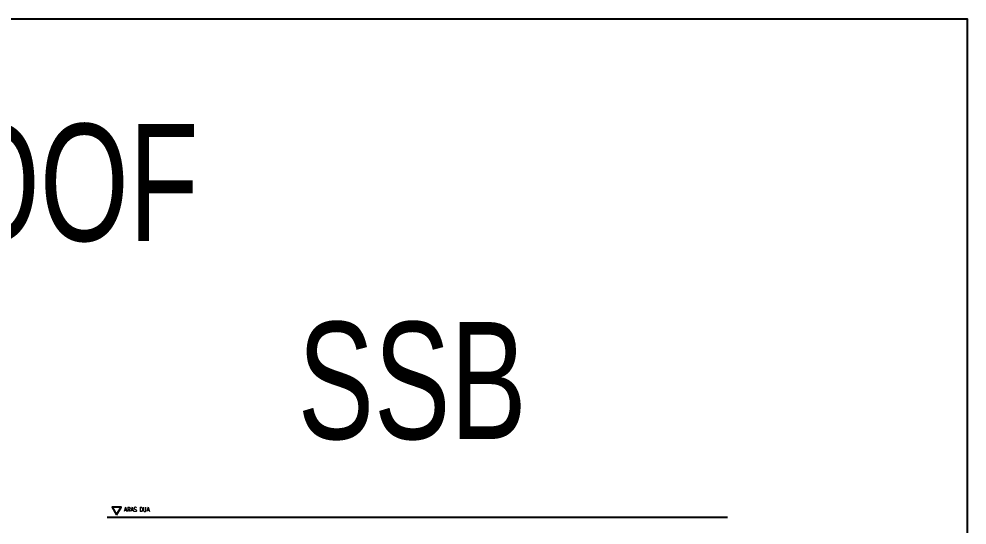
# Model space of a CAD drawing. Header units: millimetres. Extents: x 18708 to 781298, y -841 to 116768.
# Drawn here: x 675722 to 781298, y 58628 to 114943 of the extents above; entities that cross this region are included whole.
import ezdxf

# ---------------------------------------------------------------- set-up
doc = ezdxf.new("R2010")
doc.units = ezdxf.units.MM
for name, color, linetype in [('E-SCHEM', 7, 'Continuous'), ('LAMPU', 7, 'Continuous'), ('SCHEM', 7, 'Continuous'), ('TEL', 3, 'Continuous')]:
    doc.layers.add(name, color=color, linetype=linetype)
doc.styles.add('400', font='ROMANS.shx', dxfattribs={"width": 0.8, "height": 4})
doc.styles.add('SANSSERIF', font='SAS_____.pfb', dxfattribs={"width": 0.7, "height": 700})

msp = doc.modelspace()

# ---------------------------------------------------------------- linework, layer by layer
msp.add_lwpolyline([(421009, 114943), (781298, 114943), (781298, -841), (421009, -841)], close=True)
at = {"layer": 'SCHEM', "color": 1, "elevation": 0}
msp.add_lwpolyline([(686596, 59770), (687087, 60620), (686105, 60620)], close=True, dxfattribs=at)
at = {"layer": 'TEL', "color": 8, "linetype": 'Continuous'}
msp.add_line((685554, 59510, 0), (754615, 59510, 0), dxfattribs=at)

# ---------------------------------------------------------------- texts
at = {"layer": 'E-SCHEM', "color": 7, "linetype": 'Continuous', "style": '400', "width": 0.9}
msp.add_text('ARAS DUA', height=478.4, dxfattribs=at).set_placement((687430, 60120, 0))
at = {"layer": 'LAMPU', "color": 7, "lineweight": 100, "ltscale": 5, "style": 'SANSSERIF', "width": 0.7}
for s, height, p in [('2ND FLOOR & ROOF', 13024.52, (570490, 90243)), ('SSB', 13024.5, (706772, 68203))]:
    msp.add_text(s, height=height, dxfattribs=at).set_placement(p)

doc.saveas('drawing.dxf')
